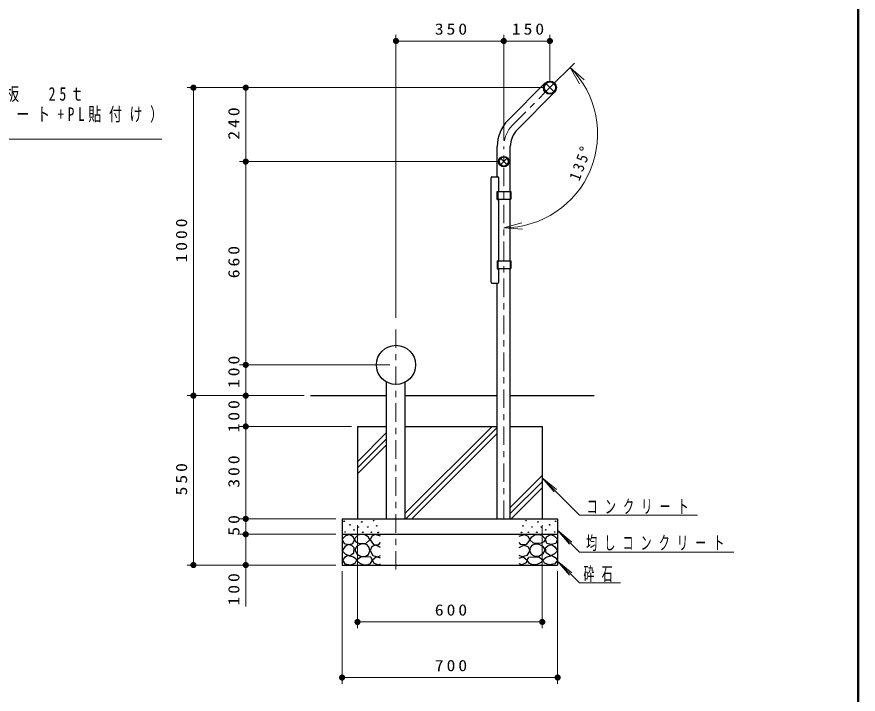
# Model space of a CAD drawing. Units: millimetres on the paper, scale 1:20. Extents: x -365 to 0, y -47 to 257.
# Drawn here: x -136.6 to 0, y 60.3 to 170.2 of the extents above; entities that cross this region are included whole.
import ezdxf

# ---------------------------------------------------------------- set-up
doc = ezdxf.new("R2010")
doc.units = ezdxf.units.MM
doc.linetypes.add('USER1', pattern=[4.5, 2.5, -2])
doc.linetypes.add('USER2', pattern=[6, 3, -1, 1, -1])
doc.layers.add('LY_1', color=7, linetype='Continuous', lineweight=13)
doc.layers.add('LY_2', color=7, linetype='Continuous', lineweight=13)
doc.styles.add('ＭＳ ゴシック', font='')
doc.styles.get('ＭＳ ゴシック').set_extended_font_data('MS Gothic')

# ---------------------------------------------------------------- blocks, each defined once
blk = doc.blocks.new('filled_dot')
at = {"color": 0, "linetype": 'Continuous', "lineweight": -2, "const_width": 1.25}
blk.add_lwpolyline([(-0.625, 0, 1), (0.625, 0, 1)], format="xyb", close=True, dxfattribs=at)
blk = doc.blocks.new('open_arrow')
at = {"color": 0, "linetype": 'Continuous', "lineweight": -2}
blk.add_lwpolyline([(7.5, 1.25), (0, 0), (7.5, -1.25)], dxfattribs=at)

msp = doc.modelspace()

# ---------------------------------------------------------------- linework, layer by layer
at = {"layer": 'LY_1'}
for p, q in [((-75.051, 121.386), (-75.051, 167.326)), ((-57.551, 150.183), (-57.551, 167.326)), ((-50.051, 159.754), (-50.051, 167.326)), ((-75.051, 166.326), (-57.551, 166.326)), ((-57.551, 166.326), (-50.051, 166.326)), ((-50.099, 158.706), (-46.066, 162.74)), ((-51.051, 158.754), (-108.942, 158.754)), ((-107.942, 108.754), (-107.942, 158.754)), ((-99.444, 146.754), (-99.444, 158.754)), ((-49.297, 159.509), (-50.806, 157.999)), ((-50.806, 159.509), (-49.297, 157.999)), ((-170.246, 150.397), (-113.055, 150.397)), ((-58.551, 146.754), (-100.444, 146.754)), ((-99.444, 113.754), (-99.444, 146.754)), ((-56.95, 147.355), (-58.152, 146.153)), ((-58.152, 147.355), (-56.95, 146.153)), ((-76.051, 113.754), (-100.444, 113.754)), ((-99.444, 108.754), (-99.444, 113.754)), ((-90.188, 108.754), (-108.942, 108.754)), ((-89.947, 108.754), (-108.942, 108.754)), ((-107.942, 81.254), (-107.942, 108.754)), ((-99.444, 103.754), (-99.444, 108.754)), ((-82.301, 103.754), (-100.444, 103.754)), ((-99.444, 88.754), (-99.444, 103.754)), ((-81.301, 98.021), (-76.564, 102.758)), ((-73.539, 89.661), (-59.446, 103.754)), ((-73.456, 88.754), (-58.619, 103.591)), ((-72.466, 88.754), (-58.619, 102.601)), ((-81.301, 97.031), (-76.564, 101.768)), ((-81.301, 96.041), (-76.564, 100.778)), ((-56.484, 90.594), (-51.301, 95.777)), ((-56.484, 89.604), (-51.301, 94.787)), ((-51.301, 95.429), (-49.373, 93.131)), ((-51.301, 95.429), (-49.003, 93.501)), ((-45.248, 89.376), (-51.301, 95.429)), ((-56.344, 88.754), (-51.301, 93.797)), ((-45.248, 89.376), (-26.08, 89.376)), ((-84.801, 88.754), (-100.444, 88.754)), ((-99.444, 86.254), (-99.444, 88.754)), ((-81.301, 87.754), (-81.301, 71.021)), ((-51.301, 87.754), (-51.301, 71.021)), ((-84.801, 86.254), (-100.444, 86.254)), ((-99.444, 74.548), (-99.444, 86.254)), ((-48.801, 86.918), (-46.873, 84.62)), ((-48.801, 86.918), (-46.503, 84.99)), ((-45.248, 83.364), (-48.801, 86.918)), ((-45.248, 83.364), (-20.185, 83.364)), ((-84.801, 81.254), (-108.942, 81.254)), ((-48.801, 81.902), (-46.873, 79.604)), ((-48.801, 81.902), (-46.503, 79.974)), ((-45.248, 78.348), (-48.801, 81.902)), ((-83.801, 80.254), (-83.801, 61.999)), ((-48.801, 80.254), (-48.801, 61.999)), ((-45.248, 78.348), (-38.61, 78.348)), ((-51.301, 72.021), (-81.301, 72.021)), ((-48.801, 62.999), (-83.801, 62.999))]:
    msp.add_line(p, q, dxfattribs=at)
at = {"layer": 'LY_1', "lineweight": 25}
for p, q in [((-56.842, 153.473), (-50.806, 159.509)), ((-55.332, 151.964), (-49.297, 157.999)), ((-58.619, 144.254), (-58.619, 149.183)), ((-56.484, 141.879), (-56.484, 149.183)), ((-59.619, 127.154), (-59.619, 144.104)), ((-59.469, 144.254), (-58.519, 144.254)), ((-58.369, 141.904), (-58.369, 144.104)), ((-58.619, 140.604), (-58.619, 141.904)), ((-58.619, 141.904), (-58.369, 141.904)), ((-58.619, 141.879), (-56.384, 141.879)), ((-58.619, 141.379), (-58.519, 141.379)), ((-58.619, 141.129), (-58.519, 141.129)), ((-58.519, 141.879), (-58.519, 140.629)), ((-56.384, 141.879), (-56.384, 140.629)), ((-58.619, 140.629), (-56.384, 140.629)), ((-58.619, 140.604), (-58.369, 140.604)), ((-58.369, 130.654), (-58.369, 140.604)), ((-56.484, 130.629), (-56.484, 140.629)), ((-58.619, 130.654), (-58.619, 129.354)), ((-58.619, 130.654), (-58.369, 130.654)), ((-58.619, 130.629), (-56.384, 130.629)), ((-58.619, 130.129), (-58.519, 130.129)), ((-58.619, 129.879), (-58.519, 129.879)), ((-58.519, 130.629), (-58.519, 129.379)), ((-56.384, 130.629), (-56.384, 129.379)), ((-58.619, 129.379), (-56.384, 129.379)), ((-58.619, 129.354), (-58.369, 129.354)), ((-58.369, 127.154), (-58.369, 129.354)), ((-56.484, 88.754), (-56.484, 129.379)), ((-59.469, 127.004), (-58.519, 127.004)), ((-58.619, 88.754), (-58.619, 127.004)), ((-76.564, 88.754), (-76.564, 110.963)), ((-73.539, 88.754), (-73.539, 110.963)), ((-88.947, 108.754), (-76.564, 108.754)), ((-73.539, 108.754), (-58.619, 108.754)), ((-56.484, 108.754), (-42.849, 108.754)), ((-81.301, 103.754), (-76.564, 103.754)), ((-81.301, 103.754), (-81.301, 88.754)), ((-73.539, 103.754), (-58.619, 103.754)), ((-56.484, 103.754), (-51.301, 103.754)), ((-51.301, 103.754), (-51.301, 88.754)), ((-83.801, 88.754), (-83.801, 81.254)), ((-83.801, 88.754), (-48.801, 88.754)), ((-48.801, 88.754), (-48.801, 81.254)), ((-83.801, 86.254), (-48.801, 86.254)), ((-83.801, 81.254), (-48.801, 81.254))]:
    msp.add_line(p, q, dxfattribs=at)
at = {"layer": 'LY_1', "linetype": 'USER2'}
for p, q in [((-56.087, 152.719), (-50.806, 157.999)), ((-57.551, 88.754), (-57.551, 149.183)), ((-75.051, 80.511), (-75.051, 120.386))]:
    msp.add_line(p, q, dxfattribs=at)
at = {"layer": 'LY_1', "linetype": 'USER1'}
for p, q in [((-56.484, 141.879), (-56.484, 140.629)), ((-56.484, 130.629), (-56.484, 129.379))]:
    msp.add_line(p, q, dxfattribs=at)
at = {"layer": 'LY_1', "lineweight": 25}
for points in [[(-82.679, 86.224), (-83.313, 85.923), (-83.788, 85.448), (-83.487, 84.751), (-82.758, 84.608), (-82.061, 84.767), (-81.808, 85.353), (-81.998, 85.86)], [(-80.708, 86.229), (-81.235, 86.094), (-81.816, 85.458), (-81.586, 85.04), (-81.129, 84.802), (-80.613, 84.729), (-79.87, 84.796), (-79.302, 85.337), (-79.586, 85.837), (-80.119, 86.147)], [(-51.895, 86.229), (-51.368, 86.094), (-50.787, 85.458), (-51.017, 85.04), (-51.474, 84.802), (-51.99, 84.729), (-52.733, 84.796), (-53.301, 85.337), (-53.017, 85.837), (-52.483, 86.147)], [(-49.924, 86.224), (-49.29, 85.923), (-48.815, 85.448), (-49.116, 84.751), (-49.845, 84.608), (-50.542, 84.767), (-50.795, 85.353), (-50.605, 85.86)], [(-82.806, 84.577), (-83.344, 84.228), (-83.788, 83.547), (-83.281, 83.087), (-82.616, 82.771), (-81.919, 83.214), (-81.839, 84.054), (-82.247, 84.416)], [(-81.343, 83.012), (-80.722, 82.667), (-80.046, 82.62), (-79.532, 82.982), (-79.289, 83.58), (-79.4, 84.117), (-79.748, 84.526), (-80.214, 84.691), (-80.748, 84.634), (-81.438, 84.265), (-81.735, 83.688)], [(-51.26, 83.012), (-51.881, 82.667), (-52.557, 82.62), (-53.071, 82.982), (-53.314, 83.58), (-53.202, 84.117), (-52.855, 84.526), (-52.389, 84.691), (-51.855, 84.634), (-51.165, 84.265), (-50.868, 83.688)], [(-49.797, 84.577), (-49.258, 84.228), (-48.815, 83.547), (-49.322, 83.087), (-49.987, 82.771), (-50.684, 83.214), (-50.764, 84.054), (-50.356, 84.416)], [(-82.847, 82.78), (-83.415, 82.461), (-83.753, 82.038), (-83.35, 81.472), (-82.407, 81.269), (-81.691, 81.588), (-81.418, 82.093), (-81.957, 82.549)], [(-79.992, 82.573), (-80.775, 82.532), (-81.438, 82.059), (-81.005, 81.6), (-80.316, 81.289), (-79.751, 81.281), (-79.208, 81.505), (-78.87, 82.032), (-79.127, 82.519)], [(-52.611, 82.573), (-51.827, 82.532), (-51.165, 82.059), (-51.598, 81.6), (-52.287, 81.289), (-52.852, 81.281), (-53.395, 81.505), (-53.733, 82.032), (-53.476, 82.519)], [(-49.756, 82.78), (-49.187, 82.461), (-48.85, 82.038), (-49.253, 81.472), (-50.196, 81.269), (-50.912, 81.588), (-51.185, 82.093), (-50.646, 82.549)]]:
    msp.add_lwpolyline(points, close=True, dxfattribs=at)
for points in [[(-77.551, 85.919), (-78.407, 86.236), (-78.946, 85.967), (-79.262, 85.365), (-78.676, 84.604), (-77.9, 84.541), (-77.551, 84.937)], [(-55.051, 85.919), (-54.196, 86.236), (-53.657, 85.967), (-53.34, 85.365), (-53.927, 84.604), (-54.703, 84.541), (-55.051, 84.937)], [(-77.567, 84.113), (-78.328, 84.509), (-78.961, 84.256), (-79.262, 83.606), (-78.819, 82.83), (-78.058, 82.592), (-77.567, 82.798)], [(-55.036, 84.113), (-54.275, 84.509), (-53.641, 84.256), (-53.34, 83.606), (-53.784, 82.83), (-54.544, 82.592), (-55.036, 82.798)], [(-77.551, 82.386), (-78.217, 82.592), (-78.866, 82.038), (-78.692, 81.642), (-77.963, 81.277), (-77.551, 81.436)], [(-55.051, 82.386), (-54.386, 82.592), (-53.737, 82.038), (-53.911, 81.642), (-54.64, 81.277), (-55.051, 81.436)]]:
    msp.add_lwpolyline(points, dxfattribs=at)
for centre, radius in [((-50.051, 158.754), 1.067), ((-57.551, 146.754), 0.85), ((-75.051, 113.754), 3.175), ((-83.471, 88.363), 0.05), ((-82.521, 87.793), 0.05), ((-81.174, 87.428), 0.05), ((-80.604, 88.252), 0.05), ((-79.627, 87.432), 0.05), ((-78.681, 88.459), 0.05), ((-78.181, 87.607), 0.05), ((-54.422, 87.607), 0.05), ((-53.922, 88.459), 0.05), ((-52.976, 87.432), 0.05), ((-51.999, 88.252), 0.05), ((-51.429, 87.428), 0.05), ((-50.082, 87.793), 0.05), ((-49.132, 88.363), 0.05), ((-83.313, 86.62), 0.05), ((-81.871, 86.953), 0.05), ((-80.429, 86.573), 0.05), ((-79.045, 86.58), 0.05), ((-77.937, 86.553), 0.05), ((-54.666, 86.553), 0.05), ((-53.557, 86.58), 0.05), ((-52.173, 86.573), 0.05), ((-50.732, 86.953), 0.05), ((-49.29, 86.62), 0.05)]:
    msp.add_circle(centre, radius, dxfattribs=at)
at = {"layer": 'LY_1'}
for centre, radius in [((-50.051, 158.754), 0.892), ((-57.551, 146.754), 0.69)]:
    msp.add_circle(centre, radius, dxfattribs=at)
msp.add_arc((-57.551, 151.254), 15.243, 270, 45, dxfattribs=at)
at = {"layer": 'LY_1', "lineweight": 25}
for centre, radius, start, end in [((-52.551, 149.183), 6.067, 135, 180), ((-52.551, 149.183), 3.933, 135, 180), ((-59.469, 144.104), 0.15, 90, 180), ((-58.519, 144.104), 0.15, 0, 90), ((-59.469, 127.154), 0.15, 180, 270), ((-58.519, 127.154), 0.15, 270, 0)]:
    msp.add_arc(centre, radius, start, end, dxfattribs=at)
at = {"layer": 'LY_1', "linetype": 'USER2'}
msp.add_arc((-52.551, 149.183), 5, 135, 180, dxfattribs=at)
at = {"layer": 'LY_2', "lineweight": 50}
msp.add_line((0, 0), (0, 257), dxfattribs=at)

# ---------------------------------------------------------------- block references
at = {"layer": 'LY_1', "xscale": 0.4, "yscale": 0.4}
for p in [(-75.051, 166.326), (-57.551, 166.326), (-81.301, 72.021), (-83.801, 62.999)]:
    msp.add_blockref('filled_dot', p, dxfattribs=at)
for name, p, rotation in [('filled_dot', (-57.551, 166.326), 180), ('filled_dot', (-50.051, 166.326), 180), ('open_arrow', (-46.773, 162.033), 309.4), ('filled_dot', (-107.942, 158.754), 270), ('filled_dot', (-99.444, 158.754), 270), ('filled_dot', (-99.444, 146.754), 270), ('filled_dot', (-99.444, 146.754), 90), ('open_arrow', (-57.551, 136.011), 5.6), ('filled_dot', (-99.444, 113.754), 270), ('filled_dot', (-99.444, 113.754), 90), ('filled_dot', (-107.942, 108.754), 270), ('filled_dot', (-107.942, 108.754), 90), ('filled_dot', (-99.444, 108.754), 270), ('filled_dot', (-99.444, 108.754), 90), ('filled_dot', (-99.444, 103.754), 90), ('filled_dot', (-99.444, 103.754), 270), ('filled_dot', (-99.444, 88.754), 90), ('filled_dot', (-99.444, 88.754), 270), ('filled_dot', (-99.444, 86.254), 90), ('filled_dot', (-99.444, 86.254), 270), ('filled_dot', (-107.942, 81.254), 90), ('filled_dot', (-99.444, 81.254), 90), ('filled_dot', (-51.301, 72.021), 180), ('filled_dot', (-48.801, 62.999), 180)]:
    msp.add_blockref(name, p, dxfattribs=dict(at, rotation=rotation))

# ---------------------------------------------------------------- texts
at = {"layer": 'LY_1', "style": 'ＭＳ ゴシック'}
for s, insert, char_height, attachment_point in [('\\T1.33;\\W1.15;350', (-65.886, 167.326), 1.833, 8), ('\\T1.33;\\W1.15;150', (-53.38, 167.326), 1.833, 8), ('\\T1.56;\\W0.75;利用解説サイン：PE板\u300025ｔ', (-170.055, 158.847), 2.199, 1), ('\\T1.59;\\W0.7;（グラフィック印刷シート+PL貼付け）', (-170.055, 155.547), 2.199, 1), ('\\T1.64;\\W0.6;コンクリート', (-44.08, 89.526), 2.199, 7), ('\\T1.64;\\W0.6;均しコンクリート', (-44.185, 83.514), 2.199, 7), ('\\T1.64;\\W0.6;砕石', (-44.61, 78.498), 2.199, 7), ('\\T1.33;\\W1.15;600', (-65.885, 73.021), 1.833, 8), ('\\T1.33;\\W1.15;700', (-65.885, 63.999), 1.833, 8)]:
    msp.add_mtext(s, dxfattribs=dict(at, insert=insert, char_height=char_height, attachment_point=attachment_point))
at = {"layer": 'LY_1', "char_height": 1.833, "attachment_point": 8, "style": 'ＭＳ ゴシック'}
for s, insert, rotation in [('\\T1.33;\\W1.15;240', (-100.444, 153.169), 90), ('\\T1.33;\\W0.95;135°', (-44.225, 146.228), 69.337), ('\\T1.33;\\W1.15;1000', (-108.942, 134.175), 90), ('\\T1.33;\\W1.15;660', (-100.444, 130.669), 90), ('\\T1.33;\\W1.15;100', (-100.444, 112.847), 90), ('\\T1.33;\\W1.15;100', (-100.444, 105.637), 90), ('\\T1.33;\\W1.15;300', (-100.444, 96.671), 90), ('\\T1.33;\\W1.15;550', (-108.942, 95.419), 90), ('\\T1.34;\\W1.15;50', (-100.444, 87.932), 90), ('\\T1.33;\\W1.15;100', (-100.444, 77.548), 90)]:
    msp.add_mtext(s, dxfattribs=dict(at, insert=insert, rotation=rotation))

doc.saveas('drawing.dxf')
